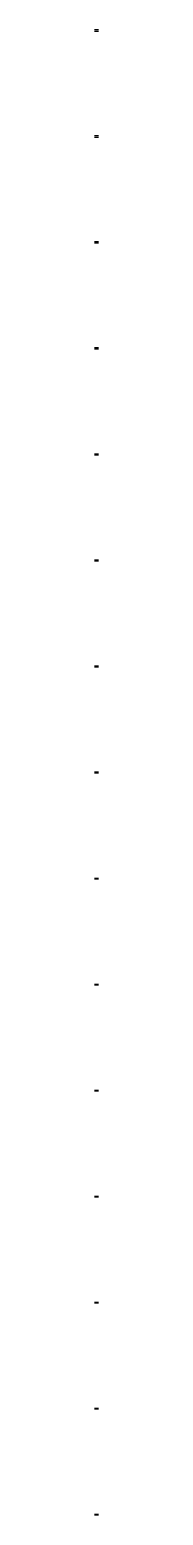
# Model space of a CAD drawing. Header units: metres. Extents: x 2940 to 3060, y -10 to 44825.
import ezdxf

# ---------------------------------------------------------------- set-up
doc = ezdxf.new("R2010")
doc.units = ezdxf.units.M
doc.layers.add('Layer', color=7, linetype='Continuous')

# ---------------------------------------------------------------- blocks, each defined once
blk = doc.blocks.new('ff4d2b34-7491-446f-8f99-2bdb70eb7582_3')
at = {"layer": 'Layer'}
for p, q in [((60, 9.5), (-60, 9.5)), ((60, -9.5), (-60, -9.5))]:
    blk.add_line(p, q, dxfattribs=at)
blk = doc.blocks.new('41db3937-ff8c-4a61-a70b-813631260249_3')
at = {"layer": 'Layer'}
for p, q in [((60, 9.5), (-60, 9.5)), ((60, -9.5), (-60, -9.5))]:
    blk.add_line(p, q, dxfattribs=at)
blk = doc.blocks.new('02c6ebba-0e5e-471c-8837-76645abfd0a4_3')
at = {"layer": 'Layer'}
for p, q in [((60, 9.5), (-60, 9.5)), ((60, -9.5), (-60, -9.5))]:
    blk.add_line(p, q, dxfattribs=at)
blk = doc.blocks.new('d7ccb8f2-ff58-4e9c-9e53-7e014cfb70b5_3')
at = {"layer": 'Layer'}
for p, q in [((60, 9.5), (-60, 9.5)), ((60, -9.5), (-60, -9.5))]:
    blk.add_line(p, q, dxfattribs=at)
blk = doc.blocks.new('1f3bb9b0-8151-4018-ae24-de81c11e39d8_3')
at = {"layer": 'Layer'}
for p, q in [((60, 10), (-60, 10)), ((60, -10), (-60, -10))]:
    blk.add_line(p, q, dxfattribs=at)
blk = doc.blocks.new('be2d2cf4-7c16-4a33-ab39-5bc529a538cd_3')
at = {"layer": 'Layer'}
for p, q in [((60, 11), (-60, 11)), ((60, -11), (-60, -11))]:
    blk.add_line(p, q, dxfattribs=at)
blk = doc.blocks.new('4cd04c92-11d9-4c7f-a256-75dc04122fb4_3')
at = {"layer": 'Layer'}
for p, q in [((60, 12.25), (-60, 12.25)), ((60, -12.25), (-60, -12.25))]:
    blk.add_line(p, q, dxfattribs=at)
blk = doc.blocks.new('ee7274b3-c756-4d71-ae4a-0b70963f7927_3')
at = {"layer": 'Layer'}
for p, q in [((60, 13.25), (-60, 13.25)), ((60, -13.25), (-60, -13.25))]:
    blk.add_line(p, q, dxfattribs=at)
blk = doc.blocks.new('4a87e8c0-514d-4470-819a-c841a8b7fcb0_3')
at = {"layer": 'Layer'}
for p, q in [((60, 14), (-60, 14)), ((60, -14), (-60, -14))]:
    blk.add_line(p, q, dxfattribs=at)
blk = doc.blocks.new('687fd35a-8d5d-4386-80b6-8c426fb5db3b_3')
at = {"layer": 'Layer'}
for p, q in [((60, 15.75), (-60, 15.75)), ((60, -15.75), (-60, -15.75))]:
    blk.add_line(p, q, dxfattribs=at)
blk = doc.blocks.new('767b5350-8803-4d21-8ac7-be4dca82f040_3')
at = {"layer": 'Layer'}
for p, q in [((60, 18), (-60, 18)), ((60, -18), (-60, -18))]:
    blk.add_line(p, q, dxfattribs=at)
blk = doc.blocks.new('3f354f86-fff0-49e5-b194-30dc33ea3223_3')
at = {"layer": 'Layer'}
for p, q in [((60, 19.75), (-60, 19.75)), ((60, -19.75), (-60, -19.75))]:
    blk.add_line(p, q, dxfattribs=at)
blk = doc.blocks.new('573722b4-0c84-442a-87ac-d5f1e8428878_3')
at = {"layer": 'Layer'}
for p, q in [((60, 21.5), (-60, 21.5)), ((60, -21.5), (-60, -21.5))]:
    blk.add_line(p, q, dxfattribs=at)
blk = doc.blocks.new('45a15a91-527b-4eb8-9273-9f83fe69f57b_3')
at = {"layer": 'Layer'}
for p, q in [((60, 23.25), (-60, 23.25)), ((60, -23.25), (-60, -23.25))]:
    blk.add_line(p, q, dxfattribs=at)
blk = doc.blocks.new('a93e0140-b7c2-41a9-a580-3f804866e3ee_3')
at = {"layer": 'Layer'}
for p, q in [((60, 25), (-60, 25)), ((60, -25), (-60, -25))]:
    blk.add_line(p, q, dxfattribs=at)

msp = doc.modelspace()

# ---------------------------------------------------------------- block references
at = {"layer": 'Layer'}
for name, p in [('a93e0140-b7c2-41a9-a580-3f804866e3ee_3', (3000, 44800)), ('45a15a91-527b-4eb8-9273-9f83fe69f57b_3', (3000, 41600)), ('573722b4-0c84-442a-87ac-d5f1e8428878_3', (3000, 38400)), ('3f354f86-fff0-49e5-b194-30dc33ea3223_3', (3000, 35200)), ('767b5350-8803-4d21-8ac7-be4dca82f040_3', (3000, 32000)), ('687fd35a-8d5d-4386-80b6-8c426fb5db3b_3', (3000, 28800)), ('4a87e8c0-514d-4470-819a-c841a8b7fcb0_3', (3000, 25600)), ('ee7274b3-c756-4d71-ae4a-0b70963f7927_3', (3000, 22400)), ('4cd04c92-11d9-4c7f-a256-75dc04122fb4_3', (3000, 19200)), ('be2d2cf4-7c16-4a33-ab39-5bc529a538cd_3', (3000, 16000)), ('1f3bb9b0-8151-4018-ae24-de81c11e39d8_3', (3000, 12800)), ('d7ccb8f2-ff58-4e9c-9e53-7e014cfb70b5_3', (3000, 9600)), ('02c6ebba-0e5e-471c-8837-76645abfd0a4_3', (3000, 6400)), ('41db3937-ff8c-4a61-a70b-813631260249_3', (3000, 3200)), ('ff4d2b34-7491-446f-8f99-2bdb70eb7582_3', (3000, 0))]:
    msp.add_blockref(name, p, dxfattribs=at)

doc.saveas('drawing.dxf')
